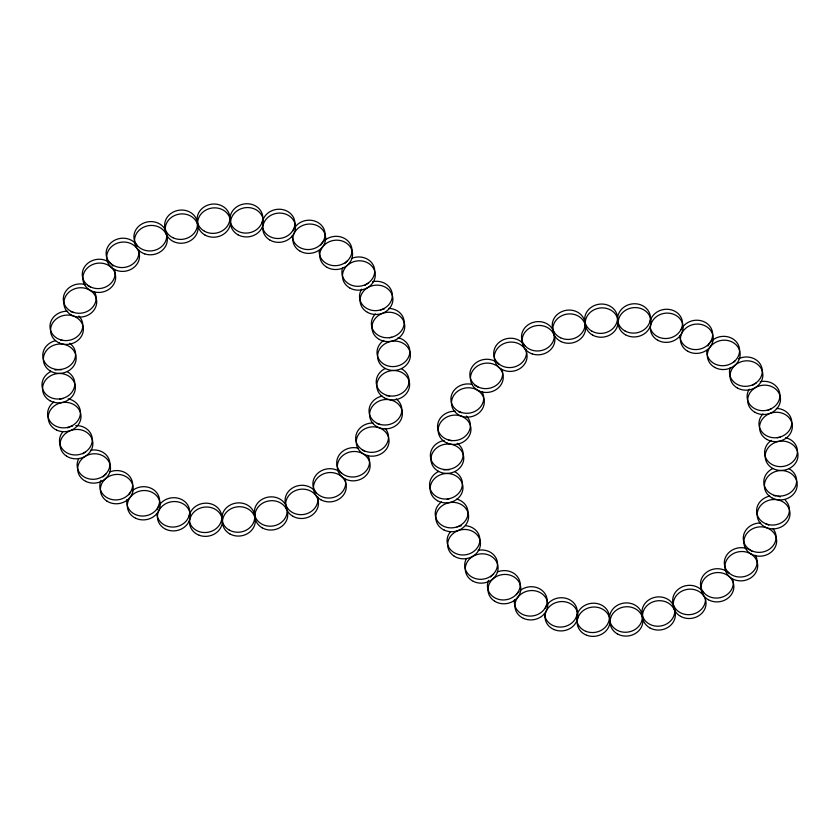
<?xml version="1.0" encoding="UTF-8"?>
<svg xmlns="http://www.w3.org/2000/svg" width="840" height="840" viewBox="0 0 840 840"><rect width="100%" height="100%" fill="white"/><g stroke="black" fill="none" stroke-linecap="round" stroke-linejoin="round"><path stroke-width="1.26" d="M554.327 335.139A16.454 14.647 -8.5 0 1 531.216 349.902A16.454 14.647 -8.5 0 1 527.541 325.238A16.454 14.647 -8.5 0 1 553.949 332.619M401.646 368.844A16.454 14.647 -8.5 0 1 404.576 391.094A16.454 14.647 -8.5 0 1 379.459 390.558A16.454 14.647 -8.5 0 1 385.256 368.498M67.41 371.794A16.454 14.647 -8.5 0 1 70.329 394.044A16.454 14.647 -8.5 0 1 45.224 393.508A16.454 14.647 -8.5 0 1 51.02 371.448M55.062 370.062A16.454 14.647 -8.5 0 1 61.467 369.82M287.144 512.012A16.454 14.647 -8.5 0 1 262.836 524.622A16.454 14.647 -8.5 0 1 261.083 499.968A16.454 14.647 -8.5 0 1 286.87 508.2M772.842 528.518A16.454 14.647 -8.5 0 1 766.185 550.977A16.454 14.647 -8.5 0 1 743.516 540.74A16.454 14.647 -8.5 0 1 760.63 523.005M765.849 523.898A16.454 14.647 -8.5 0 1 768.705 525.147M94.647 292.005A16.454 14.647 -8.5 0 1 82.478 312.974A16.454 14.647 -8.5 0 1 63.378 297.717A16.454 14.647 -8.5 0 1 85.428 284.655M87.392 285.369A16.454 14.647 -8.5 0 1 90.888 287.48M732.963 579.925A16.454 14.647 -8.5 0 1 715.943 598.08A16.454 14.647 -8.5 0 1 701.306 579.254A16.454 14.647 -8.5 0 1 725.907 570.853M726.779 571.379A16.454 14.647 -8.5 0 1 729.151 573.258M230.108 220.616A16.454 14.647 -8.5 0 1 252.021 204.446A16.454 14.647 -8.5 0 1 257.68 228.743A16.454 14.647 -8.5 0 1 230.685 223.104M454.997 471.818A16.454 14.647 -8.5 0 1 457.926 494.067A16.454 14.647 -8.5 0 1 432.81 493.531A16.454 14.647 -8.5 0 1 438.606 471.461M443.709 469.886A16.454 14.647 -8.5 0 1 449.064 469.844M138.59 249.428A16.454 14.647 -8.5 0 1 120.141 267.488A16.454 14.647 -8.5 0 1 108.066 246.362A16.454 14.647 -8.5 0 1 134.778 242.75M135.681 243.716A16.454 14.647 -8.5 0 1 137.183 245.847M165.984 231.368A16.454 14.647 -8.5 0 1 147.263 250.793A16.454 14.647 -8.5 0 1 137.592 227.409A16.454 14.647 -8.5 0 1 165.491 230.181M262.216 223.524A16.39 14.595 -8.5 0 1 286.304 210.756A16.39 14.595 -8.5 0 1 288.32 235.305A16.39 14.595 -8.5 0 1 262.521 227.325M90.479 450.293A16.454 14.647 -8.5 0 1 109.925 464.594A16.454 14.647 -8.5 0 1 89.45 478.968A16.454 14.647 -8.5 0 1 78.876 458.441M82.824 453.81A16.454 14.647 -8.5 0 1 85.46 452.078M649.95 322.276A16.39 14.595 -8.5 0 1 674.72 311.178A16.39 14.595 -8.5 0 1 675.518 335.591A16.39 14.595 -8.5 0 1 650.118 327.348M189.2 515.981A16.454 14.647 -8.5 0 1 214.242 505.218A16.454 14.647 -8.5 0 1 214.599 529.736A16.454 14.647 -8.5 0 1 189.273 521.073M482.233 392.028A16.454 14.647 -8.5 0 1 470.421 412.933A16.454 14.647 -8.5 0 1 450.923 398.381A16.454 14.647 -8.5 0 1 472.007 384.394M474.978 385.392A16.454 14.647 -8.5 0 1 478.475 387.503M466.452 416.02A16.454 14.647 -8.5 0 1 461.066 438.974A16.454 14.647 -8.5 0 1 437.84 429.125A16.454 14.647 -8.5 0 1 455.259 411.264M458.419 411.673A16.454 14.647 -8.5 0 1 461.423 412.629M69.647 343.245A16.454 14.647 -8.5 0 1 69.269 366.156A16.454 14.647 -8.5 0 1 44.352 361.62A16.454 14.647 -8.5 0 1 55.535 340.673M60.869 340.221A16.454 14.647 -8.5 0 1 62.979 340.473M396.155 398.906A16.454 14.647 -8.5 0 1 395.231 421.817A16.454 14.647 -8.5 0 1 370.451 416.808A16.454 14.647 -8.5 0 1 382.106 396.07M386.379 395.661A16.454 14.647 -8.5 0 1 389.56 396.007M755.401 555.313A16.454 14.647 -8.5 0 1 744.051 576.629A16.454 14.647 -8.5 0 1 724.343 562.002A16.454 14.647 -8.5 0 1 745.889 548.258M746.897 548.562A16.454 14.647 -8.5 0 1 752.251 551.544M785.274 500.231A16.454 14.647 -8.5 0 1 781.641 522.596A16.454 14.647 -8.5 0 1 757.764 516.254A16.454 14.647 -8.5 0 1 769.692 496.083M773.966 495.673A16.454 14.647 -8.5 0 1 776.097 495.852M778.176 496.272A16.454 14.647 -8.5 0 1 780.171 496.933M388.731 308.395A16.454 14.647 -8.5 0 1 403.578 326.603A16.454 14.647 -8.5 0 1 379.995 336.242A16.454 14.647 -8.5 0 1 375.365 313.866M380.415 310.191A16.454 14.647 -8.5 0 1 384.457 308.805M681.03 329.858A16.454 14.647 -8.5 0 1 707.679 324.019A16.454 14.647 -8.5 0 1 702.86 348.138A16.454 14.647 -8.5 0 1 679.833 335.832M457.244 443.268A16.454 14.647 -8.5 0 1 456.572 466.379A16.454 14.647 -8.5 0 1 431.655 461.066A16.454 14.647 -8.5 0 1 444.171 440.475M448.455 440.244A16.454 14.647 -8.5 0 1 451.616 440.717M789.243 468.867A16.454 14.647 -8.5 0 1 792.162 491.117A16.454 14.647 -8.5 0 1 767.057 490.581A16.454 14.647 -8.5 0 1 772.852 468.51M526.187 349.451A16.454 14.647 -8.5 0 1 507.728 367.51A16.454 14.647 -8.5 0 1 495.663 346.385A16.454 14.647 -8.5 0 1 522.365 342.772M523.268 343.739A16.454 14.647 -8.5 0 1 524.78 345.87M545.181 608.528A16.454 14.647 -8.5 0 1 571.547 600.936A16.454 14.647 -8.5 0 1 568.071 625.37A16.454 14.647 -8.5 0 1 544.467 613.61M713.076 339.759A16.454 14.647 -8.5 0 1 738.15 344.558A16.454 14.647 -8.5 0 1 726.149 365.379A16.454 14.647 -8.5 0 1 706.787 350.679M707.962 345.986A16.454 14.647 -8.5 0 1 712.257 340.399M456.719 499.086A16.454 14.647 -8.5 0 1 465.927 519.96A16.454 14.647 -8.5 0 1 440.937 524.664A16.454 14.647 -8.5 0 1 441.483 501.963M447.195 499.191A16.454 14.647 -8.5 0 1 449.306 498.74M68.103 398.832A16.454 14.647 -8.5 0 1 78.677 419.37A16.454 14.647 -8.5 0 1 53.613 424.841A16.454 14.647 -8.5 0 1 53.897 401.94M59.609 399.179A16.454 14.647 -8.5 0 1 62.779 398.58M372.603 281.694A16.454 14.647 -8.5 0 1 392.332 296.006A16.454 14.647 -8.5 0 1 371.448 310.233A16.454 14.647 -8.5 0 1 361.651 289.159M365.012 285.338A16.454 14.647 -8.5 0 1 368.55 283.08M75.789 425.607A16.454 14.647 -8.5 0 1 91.938 442.89A16.454 14.647 -8.5 0 1 69.048 453.842A16.454 14.647 -8.5 0 1 62.801 431.823M67.589 427.875A16.454 14.647 -8.5 0 1 72.587 426.006M114.513 269.598A16.454 14.647 -8.5 0 1 95.886 288.477A16.454 14.647 -8.5 0 1 85.197 265.965A16.454 14.647 -8.5 0 1 112.864 266.112M674.678 609.473A16.454 14.647 -8.5 0 1 652.155 625.327A16.454 14.647 -8.5 0 1 647.924 600.537A16.454 14.647 -8.5 0 1 674.457 608.223M109.683 471.986A16.454 14.647 -8.5 0 1 132.468 482.591A16.454 14.647 -8.5 0 1 114.377 499.894A16.454 14.647 -8.5 0 1 100.958 480.333M103.037 476.921A16.454 14.647 -8.5 0 1 106.008 474.075M760.19 381.717A16.454 14.647 -8.5 0 1 779.919 396.029A16.454 14.647 -8.5 0 1 759.034 410.256A16.454 14.647 -8.5 0 1 749.238 389.183M752.598 385.361A16.454 14.647 -8.5 0 1 756.147 383.103M78.865 315.998A16.454 14.647 -8.5 0 1 73.469 338.951A16.454 14.647 -8.5 0 1 50.253 329.102A16.454 14.647 -8.5 0 1 67.662 311.241M70.823 311.651A16.454 14.647 -8.5 0 1 73.826 312.606M502.11 369.611A16.454 14.647 -8.5 0 1 484.187 388.574A16.454 14.647 -8.5 0 1 472.017 367.091A16.454 14.647 -8.5 0 1 499.254 364.57M317.562 496.524A16.454 14.647 -8.5 0 1 297.696 514.385A16.454 14.647 -8.5 0 1 288.603 491.274A16.454 14.647 -8.5 0 1 316.155 492.944M294.935 227.231A16.454 14.647 -8.5 0 1 321.531 225.383A16.454 14.647 -8.5 0 1 314.265 248.504A16.454 14.647 -8.5 0 1 292.246 235.809M293.066 230.738A16.454 14.647 -8.5 0 1 294.378 228.071M398.097 337.712A16.454 14.647 -8.5 0 1 407.778 358.606A16.454 14.647 -8.5 0 1 382.536 363.248A16.454 14.647 -8.5 0 1 383.786 340.337M389.603 337.764A16.454 14.647 -8.5 0 1 391.713 337.376M705.38 597.797A16.454 14.647 -8.5 0 1 685.766 614.481A16.454 14.647 -8.5 0 1 674.856 593.103A16.454 14.647 -8.5 0 1 701.337 589.869M702.24 590.825A16.454 14.647 -8.5 0 1 703.742 592.966M609.525 617.232A16.454 14.647 -8.5 0 1 633.696 604.422A16.454 14.647 -8.5 0 1 635.723 629.055A16.454 14.647 -8.5 0 1 609.84 621.044M465.528 525.683A16.454 14.647 -8.5 0 1 479.168 544.152A16.454 14.647 -8.5 0 1 455.994 553.602A16.454 14.647 -8.5 0 1 450.397 531.846M457.107 526.974A16.454 14.647 -8.5 0 1 461.233 525.83M478.065 550.316A16.454 14.647 -8.5 0 1 497.522 564.617A16.454 14.647 -8.5 0 1 477.036 578.991A16.454 14.647 -8.5 0 1 466.463 558.453M324.671 240.377A16.454 14.647 -8.5 0 1 350.249 243.968A16.454 14.647 -8.5 0 1 338.909 265.283A16.454 14.647 -8.5 0 1 319.19 250.656M320.806 245.07A16.454 14.647 -8.5 0 1 323.894 241.059M351.897 258.31A16.454 14.647 -8.5 0 1 374.504 268.8A16.454 14.647 -8.5 0 1 356.99 286.314A16.454 14.647 -8.5 0 1 342.709 267.498M345.198 263.193A16.454 14.647 -8.5 0 1 347.382 261.009M345.377 479.913A16.454 14.647 -8.5 0 1 326.918 497.973A16.454 14.647 -8.5 0 1 314.843 476.847A16.454 14.647 -8.5 0 1 341.555 473.235M520.538 590.216A16.454 14.647 -8.5 0 1 545.905 595.287A16.454 14.647 -8.5 0 1 532.697 615.92A16.454 14.647 -8.5 0 1 514.542 599.582M516.401 594.71A16.454 14.647 -8.5 0 1 518.952 591.559M385.256 428.505A16.454 14.647 -8.5 0 1 378.599 450.954A16.454 14.647 -8.5 0 1 355.929 440.717A16.454 14.647 -8.5 0 1 373.044 422.993M377.255 423.581A16.454 14.647 -8.5 0 1 380.195 424.662M367.805 455.291A16.454 14.647 -8.5 0 1 356.465 476.606A16.454 14.647 -8.5 0 1 336.745 461.979A16.454 14.647 -8.5 0 1 358.302 448.235M362.156 449.788A16.454 14.647 -8.5 0 1 364.665 451.521M157.227 509.754A16.454 14.647 -8.5 0 1 183.215 500.399A16.454 14.647 -8.5 0 1 180.905 525.147A16.454 14.647 -8.5 0 1 156.87 513.587M785.683 437.724A16.454 14.647 -8.5 0 1 795.375 458.63A16.454 14.647 -8.5 0 1 770.133 463.27A16.454 14.647 -8.5 0 1 771.372 440.36M777.189 437.787A16.454 14.647 -8.5 0 1 780.381 437.294M132.121 490.844A16.454 14.647 -8.5 0 1 158.025 494.687A16.454 14.647 -8.5 0 1 145.457 515.844A16.454 14.647 -8.5 0 1 126.945 499.569M128.804 494.697A16.454 14.647 -8.5 0 1 130.641 492.272M497.28 572.009A16.454 14.647 -8.5 0 1 520.055 582.603A16.454 14.647 -8.5 0 1 501.963 599.918A16.454 14.647 -8.5 0 1 488.555 580.356M490.623 576.944A16.454 14.647 -8.5 0 1 493.605 574.098M738.518 358.764A16.454 14.647 -8.5 0 1 761.964 368.193A16.454 14.647 -8.5 0 1 744.933 386.337A16.454 14.647 -8.5 0 1 730.307 367.521M733.467 362.439A16.454 14.647 -8.5 0 1 734.969 361.022M776.328 408.419A16.454 14.647 -8.5 0 1 791.175 426.626A16.454 14.647 -8.5 0 1 767.592 436.265A16.454 14.647 -8.5 0 1 762.951 413.889M768.001 410.214A16.454 14.647 -8.5 0 1 771.015 409.08M172.956 237.752A16.454 14.647 -8.5 0 0 197.463 224.112A16.454 14.647 -8.5 0 0 172.725 212.331A16.454 14.647 -8.5 0 0 172.956 237.752M229.299 530.103A16.454 14.647 -8.5 0 0 254.709 517.913A16.454 14.647 -8.5 0 0 230.947 504.661A16.454 14.647 -8.5 0 0 229.299 530.103M624.992 330.971A16.454 14.647 -8.5 0 0 650.391 318.78A16.454 14.647 -8.5 0 0 626.63 305.54A16.454 14.647 -8.5 0 0 624.992 330.971M592.063 331.264A16.454 14.647 -8.5 0 0 617.474 319.074A16.454 14.647 -8.5 0 0 593.712 305.834A16.454 14.647 -8.5 0 0 592.063 331.264M204.477 231.242A16.454 14.647 -8.5 0 0 229.877 219.051A16.454 14.647 -8.5 0 0 206.126 205.81A16.454 14.647 -8.5 0 0 204.477 231.242M586.247 631.46A16.454 14.647 -8.5 0 0 609.325 615.909A16.454 14.647 -8.5 0 0 583.412 606.249A16.454 14.647 -8.5 0 0 586.247 631.46M560.553 337.774A16.454 14.647 -8.5 0 0 585.06 324.135A16.454 14.647 -8.5 0 0 560.322 312.354A16.454 14.647 -8.5 0 0 560.553 337.774M532.224 353.892A16.454 14.647 -8.5 0 0 554.768 337.712A16.454 14.647 -8.5 0 0 528.486 328.797A16.454 14.647 -8.5 0 0 532.224 353.892M384.185 397.761A16.454 14.647 -8.5 0 0 409.584 385.57A16.454 14.647 -8.5 0 0 385.833 372.33A16.454 14.647 -8.5 0 0 384.185 397.761M49.949 400.712A16.454 14.647 -8.5 0 0 75.348 388.521A16.454 14.647 -8.5 0 0 51.587 375.281A16.454 14.647 -8.5 0 0 49.949 400.712M262.185 527.825A16.454 14.647 -8.5 0 0 287.711 515.855A16.454 14.647 -8.5 0 0 264.107 502.404A16.454 14.647 -8.5 0 0 262.185 527.825M751.233 554.064A16.454 14.647 -8.5 0 0 776.643 541.874A16.454 14.647 -8.5 0 0 752.881 528.633A16.454 14.647 -8.5 0 0 751.233 554.064M70.802 314.685A16.454 14.647 -8.5 0 0 96.642 303.293A16.454 14.647 -8.5 0 0 73.448 289.286A16.454 14.647 -8.5 0 0 70.802 314.685M173.534 241.584A16.454 14.647 -8.5 0 0 198.041 227.955A16.454 14.647 -8.5 0 0 173.303 216.174A16.454 14.647 -8.5 0 0 173.534 241.584M708.446 599.771A16.454 14.647 -8.5 0 0 733.845 587.58A16.454 14.647 -8.5 0 0 710.094 574.329A16.454 14.647 -8.5 0 0 708.446 599.771M237.972 234.791A16.454 14.647 -8.5 0 0 263.372 222.6A16.454 14.647 -8.5 0 0 239.61 209.349A16.454 14.647 -8.5 0 0 237.972 234.791M437.535 500.735A16.454 14.647 -8.5 0 0 462.945 488.544A16.454 14.647 -8.5 0 0 439.183 475.304A16.454 14.647 -8.5 0 0 437.535 500.735M114.072 269.262A16.454 14.647 -8.5 0 0 139.482 257.072A16.454 14.647 -8.5 0 0 115.721 243.831A16.454 14.647 -8.5 0 0 114.072 269.262M144.638 253.869A16.454 14.647 -8.5 0 0 167.181 237.689A16.454 14.647 -8.5 0 0 140.9 228.785A16.454 14.647 -8.5 0 0 144.638 253.869M270.133 240.209A16.39 14.595 -8.5 0 0 295.449 228.06A16.39 14.595 -8.5 0 0 271.772 214.862A16.39 14.595 -8.5 0 0 270.133 240.209M85.733 481.352A16.454 14.647 -8.5 0 0 110.502 468.111A16.454 14.647 -8.5 0 0 86.027 455.91A16.454 14.647 -8.5 0 0 85.733 481.352M657.72 340.231A16.39 14.595 -8.5 0 0 683.036 328.083A16.39 14.595 -8.5 0 0 659.369 314.885A16.39 14.595 -8.5 0 0 657.72 340.231M199.227 535.269A16.454 14.647 -8.5 0 0 222.306 519.719A16.454 14.647 -8.5 0 0 196.392 510.058A16.454 14.647 -8.5 0 0 199.227 535.269M458.388 414.708A16.454 14.647 -8.5 0 0 484.229 403.316A16.454 14.647 -8.5 0 0 461.044 389.308A16.454 14.647 -8.5 0 0 458.388 414.708M447.111 443.09A16.454 14.647 -8.5 0 0 470.946 428.495A16.454 14.647 -8.5 0 0 445.599 417.743A16.454 14.647 -8.5 0 0 447.111 443.09M50.138 370.892A16.454 14.647 -8.5 0 0 76.083 359.709A16.454 14.647 -8.5 0 0 53.046 345.513A16.454 14.647 -8.5 0 0 50.138 370.892M376.981 426.72A16.454 14.647 -8.5 0 0 402.381 414.53A16.454 14.647 -8.5 0 0 378.63 401.279A16.454 14.647 -8.5 0 0 376.981 426.72M732.28 578.728A16.454 14.647 -8.5 0 0 757.691 566.538A16.454 14.647 -8.5 0 0 733.929 553.298A16.454 14.647 -8.5 0 0 732.28 578.728M764.568 526.732A16.454 14.647 -8.5 0 0 789.978 514.542A16.454 14.647 -8.5 0 0 766.216 501.302A16.454 14.647 -8.5 0 0 764.568 526.732M379.344 339.455A16.454 14.647 -8.5 0 0 404.744 327.264A16.454 14.647 -8.5 0 0 380.982 314.024A16.454 14.647 -8.5 0 0 379.344 339.455M687.803 351.278A16.454 14.647 -8.5 0 0 713.202 339.087A16.454 14.647 -8.5 0 0 689.451 325.846A16.454 14.647 -8.5 0 0 687.803 351.278M437.735 470.915A16.454 14.647 -8.5 0 0 463.68 459.732A16.454 14.647 -8.5 0 0 440.643 445.536A16.454 14.647 -8.5 0 0 437.735 470.915M771.771 497.784A16.454 14.647 -8.5 0 0 797.181 485.594A16.454 14.647 -8.5 0 0 773.42 472.353A16.454 14.647 -8.5 0 0 771.771 497.784M501.669 369.285A16.454 14.647 -8.5 0 0 527.069 357.094A16.454 14.647 -8.5 0 0 503.307 343.854A16.454 14.647 -8.5 0 0 501.669 369.285M553.917 629.517A16.454 14.647 -8.5 0 0 577.836 615.038A16.454 14.647 -8.5 0 0 552.562 604.159A16.454 14.647 -8.5 0 0 553.917 629.517M714.725 367.406A16.454 14.647 -8.5 0 0 740.135 355.215A16.454 14.647 -8.5 0 0 716.373 341.975A16.454 14.647 -8.5 0 0 714.725 367.406M444.14 530.072A16.454 14.647 -8.5 0 0 468.605 516.369A16.454 14.647 -8.5 0 0 443.835 504.651A16.454 14.647 -8.5 0 0 444.14 530.072M56.553 430.048A16.454 14.647 -8.5 0 0 81.018 416.356A16.454 14.647 -8.5 0 0 56.238 404.639A16.454 14.647 -8.5 0 0 56.553 430.048M367.479 312.354A16.454 14.647 -8.5 0 0 392.879 300.163A16.454 14.647 -8.5 0 0 369.128 286.913A16.454 14.647 -8.5 0 0 367.479 312.354M66.549 456.131A16.454 14.647 -8.5 0 0 92.757 445.452A16.454 14.647 -8.5 0 0 70.088 430.784A16.454 14.647 -8.5 0 0 66.549 456.131M91.098 290.756A16.454 14.647 -8.5 0 0 115.668 277.211A16.454 14.647 -8.5 0 0 90.983 265.325A16.454 14.647 -8.5 0 0 91.098 290.756M649.782 627.848A16.454 14.647 -8.5 0 0 675.308 615.867A16.454 14.647 -8.5 0 0 651.693 602.417A16.454 14.647 -8.5 0 0 649.782 627.848M229.877 533.936A16.454 14.647 -8.5 0 0 255.287 521.745A16.454 14.647 -8.5 0 0 231.525 508.505A16.454 14.647 -8.5 0 0 229.877 533.936M107.037 501.186A16.454 14.647 -8.5 0 0 133.119 490.256A16.454 14.647 -8.5 0 0 110.261 475.818A16.454 14.647 -8.5 0 0 107.037 501.186M755.066 412.367A16.454 14.647 -8.5 0 0 780.476 400.176A16.454 14.647 -8.5 0 0 756.714 386.935A16.454 14.647 -8.5 0 0 755.066 412.367M59.525 343.067A16.454 14.647 -8.5 0 0 83.359 328.471A16.454 14.647 -8.5 0 0 58.013 317.719A16.454 14.647 -8.5 0 0 59.525 343.067M478.685 390.768A16.454 14.647 -8.5 0 0 503.255 377.233A16.454 14.647 -8.5 0 0 478.58 365.348A16.454 14.647 -8.5 0 0 478.685 390.768M625.558 334.803A16.454 14.647 -8.5 0 0 650.969 322.623A16.454 14.647 -8.5 0 0 627.207 309.372A16.454 14.647 -8.5 0 0 625.558 334.803M592.641 335.097A16.454 14.647 -8.5 0 0 618.041 322.906A16.454 14.647 -8.5 0 0 594.29 309.666A16.454 14.647 -8.5 0 0 592.641 335.097M293.034 516.359A16.454 14.647 -8.5 0 0 318.444 504.168A16.454 14.647 -8.5 0 0 294.683 490.928A16.454 14.647 -8.5 0 0 293.034 516.359M205.044 235.074A16.454 14.647 -8.5 0 0 230.454 222.884A16.454 14.647 -8.5 0 0 206.692 209.643A16.454 14.647 -8.5 0 0 205.044 235.074M586.824 635.292A16.454 14.647 -8.5 0 0 609.903 619.742A16.454 14.647 -8.5 0 0 583.978 610.082A16.454 14.647 -8.5 0 0 586.824 635.292M300.206 251.255A16.454 14.647 -8.5 0 0 325.616 239.064A16.454 14.647 -8.5 0 0 301.854 225.823A16.454 14.647 -8.5 0 0 300.206 251.255M385.413 368.529A16.454 14.647 -8.5 0 0 410.403 355.645A16.454 14.647 -8.5 0 0 386.169 343.088A16.454 14.647 -8.5 0 0 385.413 368.529M680.631 616.381A16.454 14.647 -8.5 0 0 706.03 604.191A16.454 14.647 -8.5 0 0 682.279 590.94A16.454 14.647 -8.5 0 0 680.631 616.381M617.474 633.958A16.454 14.647 -8.5 0 0 642.873 621.768A16.454 14.647 -8.5 0 0 619.111 608.517A16.454 14.647 -8.5 0 0 617.474 633.958M454.146 556.143A16.454 14.647 -8.5 0 0 480.344 545.475A16.454 14.647 -8.5 0 0 457.674 530.807A16.454 14.647 -8.5 0 0 454.146 556.143M473.33 581.364A16.454 14.647 -8.5 0 0 498.099 568.134A16.454 14.647 -8.5 0 0 473.624 555.933A16.454 14.647 -8.5 0 0 473.33 581.364M327.138 267.382A16.454 14.647 -8.5 0 0 352.548 255.192A16.454 14.647 -8.5 0 0 328.786 241.952A16.454 14.647 -8.5 0 0 327.138 267.382M561.12 341.607A16.454 14.647 -8.5 0 0 585.627 327.968A16.454 14.647 -8.5 0 0 560.889 316.187A16.454 14.647 -8.5 0 0 561.12 341.607M349.85 288.015A16.454 14.647 -8.5 0 0 375.26 275.825A16.454 14.647 -8.5 0 0 351.498 262.584A16.454 14.647 -8.5 0 0 349.85 288.015M320.849 499.748A16.454 14.647 -8.5 0 0 346.258 487.557A16.454 14.647 -8.5 0 0 322.497 474.317A16.454 14.647 -8.5 0 0 320.849 499.748M523.362 618.313A16.454 14.647 -8.5 0 0 547.743 604.485A16.454 14.647 -8.5 0 0 522.879 592.904A16.454 14.647 -8.5 0 0 523.362 618.313M363.647 454.052A16.454 14.647 -8.5 0 0 389.046 441.861A16.454 14.647 -8.5 0 0 365.295 428.61A16.454 14.647 -8.5 0 0 363.647 454.052M344.694 478.706A16.454 14.647 -8.5 0 0 370.104 466.515A16.454 14.647 -8.5 0 0 346.343 453.274A16.454 14.647 -8.5 0 0 344.694 478.706M166.32 529.494A16.454 14.647 -8.5 0 0 190.239 515.025A16.454 14.647 -8.5 0 0 164.966 504.137A16.454 14.647 -8.5 0 0 166.32 529.494M773.01 468.552A16.454 14.647 -8.5 0 0 798 455.669A16.454 14.647 -8.5 0 0 773.766 443.111A16.454 14.647 -8.5 0 0 773.01 468.552M135.765 518.291A16.454 14.647 -8.5 0 0 160.146 504.462A16.454 14.647 -8.5 0 0 135.282 492.881A16.454 14.647 -8.5 0 0 135.765 518.291M494.634 601.209A16.454 14.647 -8.5 0 0 520.706 590.268A16.454 14.647 -8.5 0 0 497.847 575.841A16.454 14.647 -8.5 0 0 494.634 601.209M737.447 388.038A16.454 14.647 -8.5 0 0 762.846 375.848A16.454 14.647 -8.5 0 0 739.095 362.596A16.454 14.647 -8.5 0 0 737.447 388.038M766.931 439.478A16.454 14.647 -8.5 0 0 792.341 427.287A16.454 14.647 -8.5 0 0 768.579 414.046A16.454 14.647 -8.5 0 0 766.931 439.478"/></g></svg>
